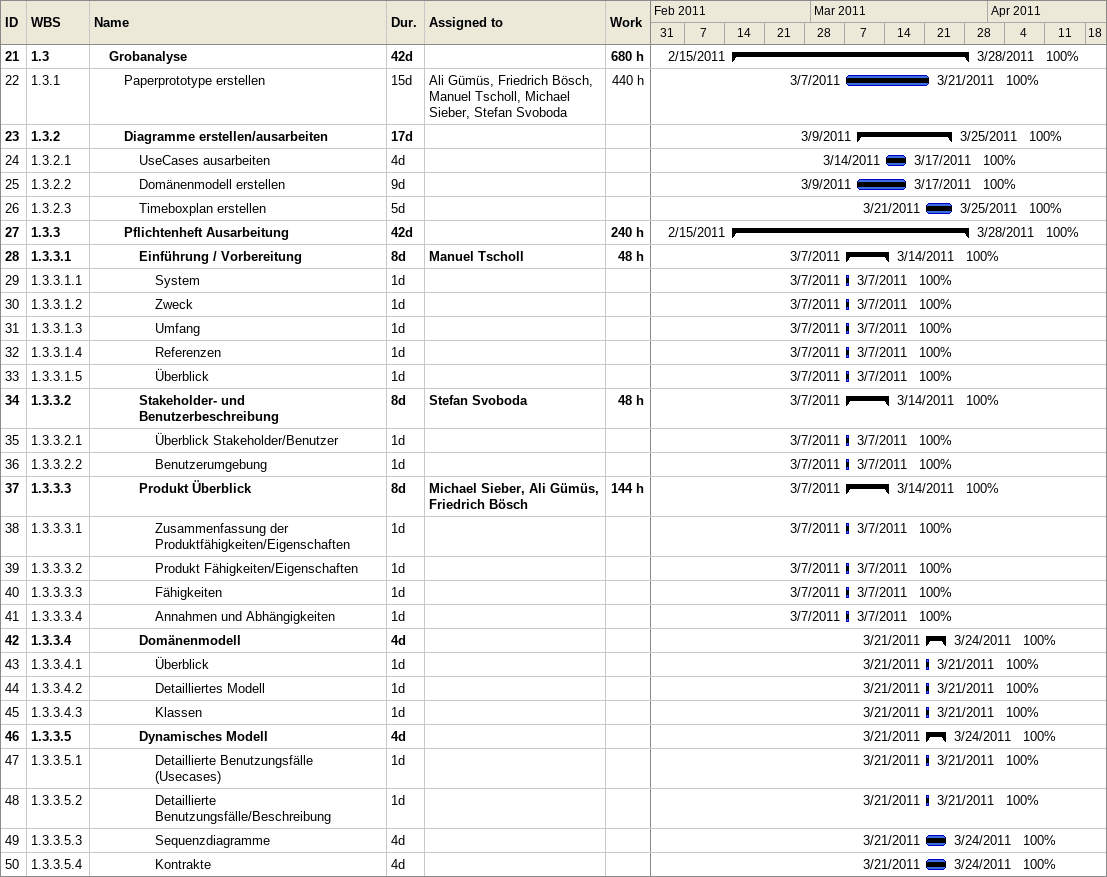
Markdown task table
| ID | WBS | Task | Duration | Start | Finish | Resources | % complete | Work (h) |
|---|---|---|---|---|---|---|---|---|
| 21 | 1.3 | **Grobanalyse** | 42d | 2011-02-15 | 2011-03-28 |  | 100 | 680 |
| 22 | 1.3.1 | Paperprototype erstellen | 15d | 2011-03-07 | 2011-03-21 | Ali Gümüs, Friedrich Bösch, Manuel Tscholl, Michael Sieber, Stefan Svoboda | 100 | 440 |
| 23 | 1.3.2 | **Diagramme erstellen/ausarbeiten** | 17d | 2011-03-09 | 2011-03-25 |  | 100 |  |
| 24 | 1.3.2.1 | UseCases ausarbeiten | 4d | 2011-03-14 | 2011-03-17 |  | 100 |  |
| 25 | 1.3.2.2 | Domänenmodell erstellen | 9d | 2011-03-09 | 2011-03-17 |  | 100 |  |
| 26 | 1.3.2.3 | Timeboxplan erstellen | 5d | 2011-03-21 | 2011-03-25 |  | 100 |  |
| 27 | 1.3.3 | **Pflichtenheft Ausarbeitung** | 42d | 2011-02-15 | 2011-03-28 |  | 100 | 240 |
| 28 | 1.3.3.1 | **Einführung / Vorbereitung** | 8d | 2011-03-07 | 2011-03-14 | Manuel Tscholl | 100 | 48 |
| 29 | 1.3.3.1.1 | System | 1d | 2011-03-07 | 2011-03-07 |  | 100 |  |
| 30 | 1.3.3.1.2 | Zweck | 1d | 2011-03-07 | 2011-03-07 |  | 100 |  |
| 31 | 1.3.3.1.3 | Umfang | 1d | 2011-03-07 | 2011-03-07 |  | 100 |  |
| 32 | 1.3.3.1.4 | Referenzen | 1d | 2011-03-07 | 2011-03-07 |  | 100 |  |
| 33 | 1.3.3.1.5 | Überblick | 1d | 2011-03-07 | 2011-03-07 |  | 100 |  |
| 34 | 1.3.3.2 | **Stakeholder- und Benutzerbeschreibung** | 8d | 2011-03-07 | 2011-03-14 | Stefan Svoboda | 100 | 48 |
| 35 | 1.3.3.2.1 | Überblick Stakeholder/Benutzer | 1d | 2011-03-07 | 2011-03-07 |  | 100 |  |
| 36 | 1.3.3.2.2 | Benutzerumgebung | 1d | 2011-03-07 | 2011-03-07 |  | 100 |  |
| 37 | 1.3.3.3 | **Produkt Überblick** | 8d | 2011-03-07 | 2011-03-14 | Michael Sieber, Ali Gümüs, Friedrich Bösch | 100 | 144 |
| 38 | 1.3.3.3.1 | Zusammenfassung der Produktfähigkeiten/Eigenschaften | 1d | 2011-03-07 | 2011-03-07 |  | 100 |  |
| 39 | 1.3.3.3.2 | Produkt Fähigkeiten/Eigenschaften | 1d | 2011-03-07 | 2011-03-07 |  | 100 |  |
| 40 | 1.3.3.3.3 | Fähigkeiten | 1d | 2011-03-07 | 2011-03-07 |  | 100 |  |
| 41 | 1.3.3.3.4 | Annahmen und Abhängigkeiten | 1d | 2011-03-07 | 2011-03-07 |  | 100 |  |
| 42 | 1.3.3.4 | **Domänenmodell** | 4d | 2011-03-21 | 2011-03-24 |  | 100 |  |
| 43 | 1.3.3.4.1 | Überblick | 1d | 2011-03-21 | 2011-03-21 |  | 100 |  |
| 44 | 1.3.3.4.2 | Detailliertes Modell | 1d | 2011-03-21 | 2011-03-21 |  | 100 |  |
| 45 | 1.3.3.4.3 | Klassen | 1d | 2011-03-21 | 2011-03-21 |  | 100 |  |
| 46 | 1.3.3.5 | **Dynamisches Modell** | 4d | 2011-03-21 | 2011-03-24 |  | 100 |  |
| 47 | 1.3.3.5.1 | Detaillierte Benutzungsfälle (Usecases) | 1d | 2011-03-21 | 2011-03-21 |  | 100 |  |
| 48 | 1.3.3.5.2 | Detaillierte Benutzungsfälle/Beschreibung | 1d | 2011-03-21 | 2011-03-21 |  | 100 |  |
| 49 | 1.3.3.5.3 | Sequenzdiagramme | 4d | 2011-03-21 | 2011-03-24 |  | 100 |  |
| 50 | 1.3.3.5.4 | Kontrakte | 4d | 2011-03-21 | 2011-03-24 |  | 100 |  |
